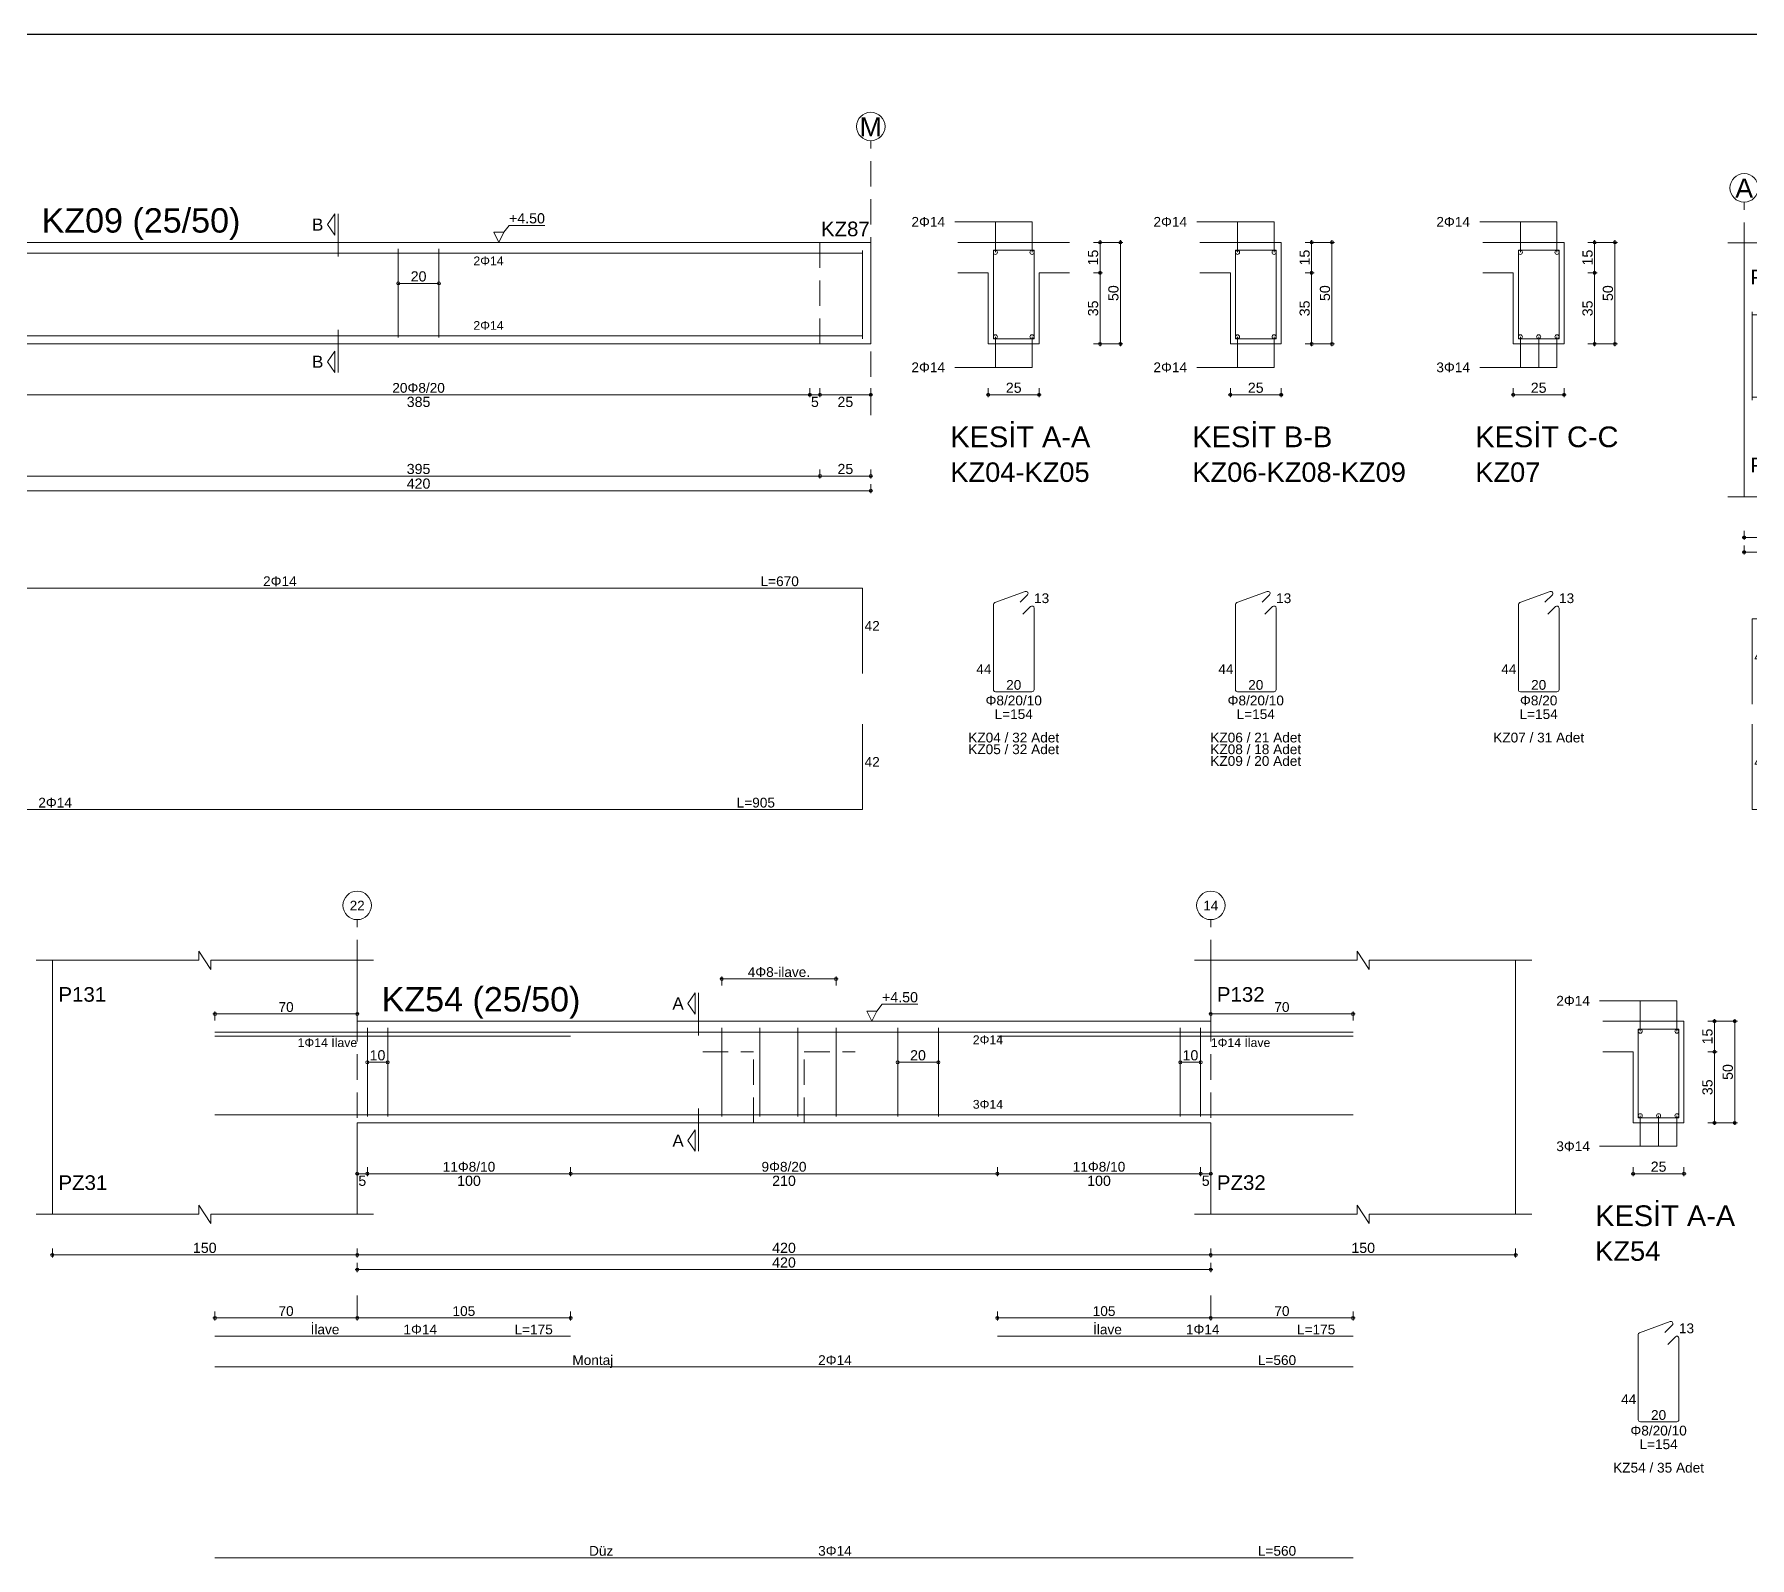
# Model space of a CAD drawing. Header units: millimetres. Extents: x 2232 to 85269, y -3593 to 5869.
# Drawn here: x 24919 to 26185, y -218 to 907 of the extents above; entities that cross this region are included whole.
import ezdxf

# ---------------------------------------------------------------- set-up
doc = ezdxf.new("R2010")
doc.units = ezdxf.units.MM
for name, pattern in [('DASHDOT2', [12.7, 6.35, -3.175, 0, -3.175]), ('DASHED4', [18.75, 12.5, -6.25]), ('HIDDEN2', [18.75, 12.5, -6.25])]:
    doc.linetypes.add(name, pattern=pattern)
doc.layers.add('aks', color=251, linetype='DASHDOT2', lineweight=35)
for name, color, linetype in [('Donatı Topl. Uzun. Yazısı', 7, 'Continuous'), ('Donatı Uz. Yazısı', 7, 'Continuous'), ('Donatı Yazısı', 7, 'Continuous'), ('Donatı Çizgisi', 7, 'Continuous'), ('Kiriş', 7, 'Continuous'), ('Standart', 7, 'Continuous'), ('Ölçülendirme', 7, 'Continuous')]:
    doc.layers.add(name, color=color, linetype=linetype)
doc.styles.add('arial_1_18', font='arial.ttf', dxfattribs={"height": 0.2})

# ---------------------------------------------------------------- blocks, each defined once
blk = doc.blocks.new('IDE212Entity7278')
at = {"layer": 'aks', "color": 30, "linetype": 'DASHED4', "lineweight": 5}
blk.add_lwpolyline([(4581.94, 2031.9), (4581.94, 2166.9)], dxfattribs=at)
at = {"layer": 'aks', "color": 1, "linetype": 'Continuous', "lineweight": 5}
blk.add_circle((4581.94, 2173.9), 7, dxfattribs=at)
at = {"layer": 'Donatı Çizgisi', "color": 5, "linetype": 'Continuous', "lineweight": 5}
for points in [[(1850.94, 2111.5), (4577.94, 2111.5)], [(4349.44, 2070.1), (4349.44, 2113.7)], [(4369.44, 2070.1), (4369.44, 2113.7)], [(4577.94, 2069.5), (4577.94, 2112.9)], [(4642.27, 2069.4), (4642.27, 2113)], [(4642.27, 2113), (4662.27, 2113)], [(4662.27, 2069.4), (4662.27, 2113)], [(4761.36, 2069.4), (4761.36, 2113)], [(4761.36, 2113), (4781.36, 2113)], [(4781.36, 2069.4), (4781.36, 2113)], [(4900.57, 2069.4), (4900.57, 2113)], [(4900.57, 2113), (4920.57, 2113)], [(4920.57, 2069.4), (4920.57, 2113)], [(1850.94, 2070.9), (4577.94, 2070.9)], [(4642.27, 2069.4), (4662.27, 2069.4)], [(4761.36, 2069.4), (4781.36, 2069.4)], [(4900.57, 2069.4), (4920.57, 2069.4)], [(3950.27, 1946.8), (4577.94, 1946.8)], [(4577.94, 1904.8), (4577.94, 1946.8)], [(4642.94, 1939.64), (4657.95, 1945.11)], [(4655.38, 1939.79), (4659.02, 1943.43)], [(4762.03, 1939.64), (4777.03, 1945.11)], [(4774.46, 1939.79), (4778.1, 1943.43)], [(4901.24, 1939.64), (4916.24, 1945.11)], [(4913.67, 1939.79), (4917.31, 1943.43)], [(4642.27, 1896.82), (4642.27, 1938.69)], [(4656.76, 1933.88), (4660.53, 1937.66)], [(4662.27, 1896.82), (4662.27, 1936.94)], [(4761.36, 1896.82), (4761.36, 1938.69)], [(4775.84, 1933.88), (4779.62, 1937.66)], [(4781.36, 1896.82), (4781.36, 1936.94)], [(4900.57, 1896.82), (4900.57, 1938.69)], [(4915.05, 1933.88), (4918.83, 1937.66)], [(4920.57, 1896.82), (4920.57, 1936.94)], [(4643.29, 1895.8), (4661.25, 1895.8)], [(4762.38, 1895.8), (4780.34, 1895.8)], [(4901.59, 1895.8), (4919.55, 1895.8)], [(4577.94, 1837.85), (4577.94, 1879.85)], [(3714.94, 1837.85), (4577.94, 1837.85)]]:
    blk.add_lwpolyline(points, dxfattribs=at)
for centre in [(4643.27, 2112), (4661.27, 2112), (4762.36, 2112), (4780.36, 2112), (4901.57, 2112), (4919.57, 2112), (4643.27, 2070.4), (4661.27, 2070.4), (4762.36, 2070.4), (4780.36, 2070.4), (4901.57, 2070.4), (4910.57, 2070.4), (4919.57, 2070.4)]:
    blk.add_circle(centre, 1, dxfattribs=at)
for centre, start, end in [((4658.3, 1944.15), 315, 110), ((4777.38, 1944.15), 315, 110), ((4916.59, 1944.15), 315, 110), ((4643.29, 1938.69), 110, 180), ((4661.25, 1936.94), 0, 135), ((4762.38, 1938.69), 110, 180), ((4780.34, 1936.94), 0, 135), ((4901.59, 1938.69), 110, 180), ((4919.55, 1936.94), 0, 135), ((4643.29, 1896.82), 180, 270), ((4661.25, 1896.82), 270, 0), ((4762.38, 1896.82), 180, 270), ((4780.34, 1896.82), 270, 0), ((4901.59, 1896.82), 180, 270), ((4919.55, 1896.82), 270, 0)]:
    blk.add_arc(centre, 1.02, start, end, dxfattribs=at)
at = {"layer": 'Kiriş', "color": 1, "linetype": 'Continuous', "lineweight": 5}
for points in [[(2781.94, 2116.9), (4581.94, 2116.9)], [(4581.94, 2066.9), (4581.94, 2116.9)], [(4624.77, 2116.9), (4679.77, 2116.9)], [(4743.86, 2116.9), (4783.86, 2116.9)], [(4783.86, 2066.9), (4783.86, 2116.9)], [(4883.07, 2116.9), (4923.07, 2116.9)], [(4923.07, 2066.9), (4923.07, 2116.9)], [(4624.77, 2101.9), (4639.77, 2101.9)], [(4639.77, 2066.9), (4639.77, 2101.9)], [(4664.77, 2101.9), (4679.77, 2101.9)], [(4664.77, 2066.9), (4664.77, 2101.9)], [(4743.86, 2101.9), (4758.86, 2101.9)], [(4758.86, 2066.9), (4758.86, 2101.9)], [(4883.07, 2101.9), (4898.07, 2101.9)], [(4898.07, 2066.9), (4898.07, 2101.9)], [(2781.94, 2066.9), (4581.94, 2066.9)], [(4639.77, 2066.9), (4664.77, 2066.9)], [(4758.86, 2066.9), (4783.86, 2066.9)], [(4898.07, 2066.9), (4923.07, 2066.9)]]:
    blk.add_lwpolyline(points, dxfattribs=at)
at = {"layer": 'Kiriş', "color": 1, "linetype": 'DASHED4', "lineweight": 5}
for points in [[(4556.94, 2066.9), (4556.94, 2116.9)], [(4581.94, 2066.9), (4581.94, 2116.9)]]:
    blk.add_lwpolyline(points, dxfattribs=at)
at = {"layer": 'Ölçülendirme', "color": 1, "linetype": 'Continuous', "lineweight": 5}
for points in [[(4314.69, 2125.65), (4318.19, 2130.9)], [(4318.19, 2120.4), (4318.19, 2130.9)], [(4319.94, 2109.9), (4319.94, 2130.9)], [(4623.27, 2127), (4661.27, 2127)], [(4643.27, 2112), (4643.27, 2127)], [(4661.27, 2112), (4661.27, 2127)], [(4742.36, 2127), (4780.36, 2127)], [(4762.36, 2112), (4762.36, 2127)], [(4780.36, 2112), (4780.36, 2127)], [(4881.57, 2127), (4919.57, 2127)], [(4901.57, 2112), (4901.57, 2127)], [(4919.57, 2112), (4919.57, 2127)], [(4318.19, 2120.4), (4314.69, 2125.65)], [(4398.94, 2116.9), (4396.44, 2121.9)], [(4396.44, 2121.9), (4401.44, 2121.9)], [(4401.44, 2121.9), (4398.94, 2116.9)], [(4401.44, 2121.9), (4403.94, 2125.23)], [(4403.94, 2125.23), (4421.61, 2125.23)], [(4398.94, 2116.9), (4398.94, 2116.9)], [(4691.52, 2116.9), (4706.02, 2116.9)], [(4694.77, 2065.9), (4694.77, 2117.9)], [(4704.77, 2065.9), (4704.77, 2117.9)], [(4795.61, 2116.9), (4810.11, 2116.9)], [(4798.86, 2065.9), (4798.86, 2117.9)], [(4808.86, 2065.9), (4808.86, 2117.9)], [(4934.82, 2116.9), (4949.32, 2116.9)], [(4938.07, 2065.9), (4938.07, 2117.9)], [(4948.07, 2065.9), (4948.07, 2117.9)], [(4691.52, 2101.9), (4696.02, 2101.9)], [(4795.61, 2101.9), (4800.11, 2101.9)], [(4934.82, 2101.9), (4939.32, 2101.9)], [(4349.44, 2096.7), (4369.44, 2096.7)], [(4319.94, 2052.9), (4319.94, 2073.9)], [(4643.27, 2055.4), (4643.27, 2070.4)], [(4661.27, 2055.4), (4661.27, 2070.4)], [(4762.36, 2055.4), (4762.36, 2070.4)], [(4780.36, 2055.4), (4780.36, 2070.4)], [(4901.57, 2055.4), (4901.57, 2070.4)], [(4910.57, 2055.4), (4910.57, 2070.4)], [(4919.57, 2055.4), (4919.57, 2070.4)], [(4314.69, 2058.15), (4318.19, 2063.4)], [(4318.19, 2052.9), (4318.19, 2063.4)], [(4691.52, 2066.9), (4706.02, 2066.9)], [(4795.61, 2066.9), (4810.11, 2066.9)], [(4934.82, 2066.9), (4949.32, 2066.9)], [(4318.19, 2052.9), (4314.69, 2058.15)], [(4623.27, 2055.4), (4661.27, 2055.4)], [(4742.36, 2055.4), (4780.36, 2055.4)], [(4881.57, 2055.4), (4919.57, 2055.4)], [(4551.94, 2040.65), (4551.94, 2045.15)], [(4556.94, 2040.65), (4556.94, 2045.15)], [(4581.94, 2040.65), (4581.94, 2045.15)], [(4639.77, 2040.65), (4639.77, 2045.15)], [(4664.77, 2040.65), (4664.77, 2045.15)], [(4758.86, 2040.65), (4758.86, 2045.15)], [(4783.86, 2040.65), (4783.86, 2045.15)], [(4898.07, 2040.65), (4898.07, 2045.15)], [(4923.07, 2040.65), (4923.07, 2045.15)], [(2780.94, 2041.9), (4582.94, 2041.9)], [(4638.77, 2041.9), (4665.77, 2041.9)], [(4757.86, 2041.9), (4784.86, 2041.9)], [(4897.07, 2041.9), (4924.07, 2041.9)], [(1845.94, 2001.9), (4582.94, 2001.9)], [(4556.94, 2000.65), (4556.94, 2005.15)], [(4581.94, 2000.65), (4581.94, 2005.15)], [(1845.94, 1994.7), (4582.94, 1994.7)], [(4581.94, 1993.45), (4581.94, 1997.95)]]:
    blk.add_lwpolyline(points, dxfattribs=at)
for centre in [(4694.77, 2116.9), (4704.77, 2116.9), (4798.86, 2116.9), (4808.86, 2116.9), (4938.07, 2116.9), (4948.07, 2116.9), (4694.77, 2101.9), (4798.86, 2101.9), (4938.07, 2101.9), (4349.44, 2096.7), (4369.44, 2096.7), (4694.77, 2066.9), (4704.77, 2066.9), (4798.86, 2066.9), (4808.86, 2066.9), (4938.07, 2066.9), (4948.07, 2066.9), (4551.94, 2041.9), (4551.94, 2041.9), (4556.94, 2041.9), (4556.94, 2041.9), (4581.94, 2041.9), (4639.77, 2041.9), (4664.77, 2041.9), (4758.86, 2041.9), (4783.86, 2041.9), (4898.07, 2041.9), (4923.07, 2041.9), (4556.94, 2001.9), (4556.94, 2001.9), (4581.94, 2001.9), (4581.94, 1994.7)]:
    blk.add_circle(centre, 0.75, dxfattribs=at)
at = {"layer": 'aks', "color": 1, "linetype": 'Continuous', "lineweight": 5, "style": 'arial_1_18'}
blk.add_text('M', height=9.45, dxfattribs=at).set_placement((4576.44, 2169.02))
at = {"layer": 'Donatı Topl. Uzun. Yazısı', "color": 1, "linetype": 'Continuous', "lineweight": 5, "style": 'arial_1_18'}
for s, p in [('L=670', (4527.72, 1947.76)), ('L=154', (4642.86, 1882.36)), ('L=154', (4761.94, 1882.36)), ('L=154', (4901.15, 1882.36)), ('L=905', (4515.96, 1838.81))]:
    blk.add_text(s, height=4.8, dxfattribs=at).set_placement(p)
at = {"layer": 'Donatı Uz. Yazısı', "color": 1, "linetype": 'Continuous', "lineweight": 5, "style": 'arial_1_18'}
for s, p in [('13', (4662.27, 1939.4)), ('13', (4781.36, 1939.4)), ('13', (4920.57, 1939.4)), ('42', (4578.9, 1925.8)), ('44', (4633.85, 1904.52)), ('44', (4752.94, 1904.52)), ('44', (4892.15, 1904.52)), ('20', (4648.54, 1896.76)), ('20', (4767.63, 1896.76)), ('20', (4906.84, 1896.76)), ('42', (4578.9, 1858.85))]:
    blk.add_text(s, height=4.8, dxfattribs=at).set_placement(p)
at = {"layer": 'Donatı Yazısı', "color": 5, "linetype": 'Continuous', "lineweight": 5, "style": 'arial_1_18'}
for s, p in [('2Φ14', (4601.94, 2124.6)), ('2Φ14', (4721.02, 2124.6)), ('2Φ14', (4860.23, 2124.6)), ('2Φ14', (4601.94, 2053)), ('2Φ14', (4721.02, 2053)), ('3Φ14', (4860.23, 2053)), ('2Φ14', (4282.93, 1947.76)), ('Φ8/20/10', (4638.41, 1889.08)), ('Φ8/20/10', (4757.5, 1889.08)), ('Φ8/20', (4901.37, 1889.08)), ('KZ04 / 32 Adet', (4629.9, 1870.84)), ('KZ06 / 21 Adet', (4748.99, 1870.84)), ('KZ07 / 31 Adet', (4888.2, 1870.84)), ('KZ05 / 32 Adet', (4629.9, 1865.08)), ('KZ08 / 18 Adet', (4748.99, 1865.08)), ('KZ09 / 20 Adet', (4748.99, 1859.32)), ('2Φ14', (4172.33, 1838.81))]:
    blk.add_text(s, height=4.8, dxfattribs=at).set_placement(p)
for p in [(4386.4, 2105.62), (4386.4, 2073.86)]:
    blk.add_text('2Φ14', height=4.32, rotation=360, dxfattribs=at).set_placement(p)
at = {"layer": 'Kiriş', "color": 1, "linetype": 'Continuous', "lineweight": 5, "style": 'arial_1_18'}
for s, height, p in [('KZ09 (25/50)', 12, (4173.94, 2121.7)), ('KZ87', 7.2, (4557.42, 2119.9)), ('KESİT A-A', 10.2, (4621.07, 2016.1)), ('KESİT B-B', 10.2, (4740.16, 2016.1)), ('KESİT C-C', 10.2, (4879.37, 2016.1)), ('KZ04-KZ05', 9.6, (4621.07, 1999.02)), ('KZ06-KZ08-KZ09', 9.6, (4740.16, 1999.02)), ('KZ07', 9.6, (4879.37, 1999.02))]:
    blk.add_text(s, height=height, dxfattribs=at).set_placement(p)
at = {"layer": 'Ölçülendirme', "color": 1, "linetype": 'Continuous', "lineweight": 5, "style": 'arial_1_18'}
for s, height, p in [('B', 5.95, (4307.05, 2122.68)), ('+4.50', 5, (4403.94, 2126.23)), ('B', 5.95, (4307.05, 2055.18)), ('25', 5, (4648.39, 2042.86)), ('25', 5, (4767.47, 2042.86)), ('25', 5, (4906.68, 2042.86)), ('385', 5, (4353.61, 2035.9)), ('5', 5, (4552.5, 2035.9)), ('25', 5, (4565.55, 2035.9)), ('420', 5, (4353.61, 1995.7)), ('395', 5, (4353.61, 2002.9)), ('25', 5, (4565.55, 2002.9))]:
    blk.add_text(s, height=height, dxfattribs=at).set_placement(p)
for s, rotation, p in [('15', 90, (4693.81, 2105.52)), ('15', 90, (4797.9, 2105.52)), ('15', 90, (4937.11, 2105.52)), ('20', 360, (4355.55, 2097.66)), ('50', 90, (4703.81, 2088.02)), ('50', 90, (4807.9, 2088.02)), ('50', 90, (4947.11, 2088.02)), ('35', 90, (4693.81, 2080.52)), ('35', 90, (4797.9, 2080.52)), ('35', 90, (4937.11, 2080.52))]:
    blk.add_text(s, height=5, rotation=rotation, dxfattribs=at).set_placement(p)
at = {"layer": 'Ölçülendirme', "color": 5, "linetype": 'Continuous', "lineweight": 5, "style": 'arial_1_18'}
blk.add_text('20Φ8/20', height=4.8, dxfattribs=at).set_placement((4346.51, 2042.9))
blk = doc.blocks.new('IDE212Entity7279')
at = {"layer": 'aks', "color": 30, "linetype": 'DASHED4', "lineweight": 5}
for points in [[(5011.68, 2001.7), (5011.68, 2136.7)], [(5536.68, 2001.7), (5536.68, 2136.7)]]:
    blk.add_lwpolyline(points, dxfattribs=at)
at = {"layer": 'aks', "color": 1, "linetype": 'Continuous', "lineweight": 5}
for centre in [(5011.68, 2143.7), (5536.68, 2143.7)]:
    blk.add_circle(centre, 7, dxfattribs=at)
at = {"layer": 'Donatı Çizgisi', "color": 5, "linetype": 'Continuous', "lineweight": 5}
for points in [[(5015.68, 2039.3), (5015.68, 2082.7)], [(5015.68, 2081.3), (5557.68, 2081.3)], [(5041.68, 2039.9), (5041.68, 2083.5)], [(5051.68, 2039.9), (5051.68, 2083.5)], [(5276.68, 2039.9), (5276.68, 2083.5)], [(5296.68, 2039.9), (5296.68, 2083.5)], [(5521.68, 2039.9), (5521.68, 2083.5)], [(5531.68, 2039.9), (5531.68, 2083.5)], [(5557.68, 2039.3), (5557.68, 2082.7)], [(5622.01, 2039.2), (5622.01, 2082.8)], [(5622.01, 2082.8), (5642.01, 2082.8)], [(5642.01, 2039.2), (5642.01, 2082.8)], [(5015.68, 2040.7), (5557.68, 2040.7)], [(5622.01, 2039.2), (5642.01, 2039.2)], [(5622.69, 1933.44), (5637.69, 1938.91)], [(5635.12, 1933.59), (5638.76, 1937.23)], [(5015.68, 1889.7), (5015.68, 1931.7)], [(5015.68, 1931.7), (5557.68, 1931.7)], [(5557.68, 1889.7), (5557.68, 1931.7)], [(5622.01, 1890.62), (5622.01, 1932.49)], [(5636.5, 1927.68), (5640.27, 1931.46)], [(5642.01, 1890.62), (5642.01, 1930.74)], [(5623.03, 1889.6), (5640.99, 1889.6)], [(5015.68, 1837.85), (5015.68, 1879.85)], [(5557.68, 1837.85), (5557.68, 1879.85)], [(5015.68, 1837.85), (5557.68, 1837.85)]]:
    blk.add_lwpolyline(points, dxfattribs=at)
for centre in [(5623.01, 2081.8), (5641.01, 2081.8), (5623.01, 2040.2), (5641.01, 2040.2)]:
    blk.add_circle(centre, 1, dxfattribs=at)
for centre, start, end in [((5623.03, 1932.49), 110, 180), ((5638.04, 1937.95), 315, 110), ((5640.99, 1930.74), 0, 135), ((5623.03, 1890.62), 180, 270), ((5640.99, 1890.62), 270, 0)]:
    blk.add_arc(centre, 1.02, start, end, dxfattribs=at)
at = {"layer": 'Kiriş', "color": 1, "linetype": 'Continuous', "lineweight": 5}
for points in [[(5021.18, 2116.7), (5021.18, 2121.2)], [(5027.18, 2112.2), (5021.18, 2121.2)], [(5546.18, 2116.7), (5546.18, 2121.2)], [(5552.18, 2112.2), (5546.18, 2121.2)], [(5003.68, 2116.7), (5021.18, 2116.7)], [(5011.68, 1991.7), (5011.68, 2116.7)], [(5027.18, 2112.2), (5027.18, 2116.7)], [(5027.18, 2116.7), (5044.68, 2116.7)], [(5036.68, 2086.7), (5036.68, 2116.7)], [(5528.68, 2116.7), (5546.18, 2116.7)], [(5536.68, 2086.7), (5536.68, 2116.7)], [(5552.18, 2116.7), (5569.68, 2116.7)], [(5552.18, 2112.2), (5552.18, 2116.7)], [(5561.68, 1991.7), (5561.68, 2116.7)], [(5036.68, 2086.7), (5536.68, 2086.7)], [(5604.51, 2086.7), (5659.51, 2086.7)], [(5604.51, 2071.7), (5619.51, 2071.7)], [(5619.51, 2036.7), (5619.51, 2071.7)], [(5644.51, 2071.7), (5659.51, 2071.7)], [(5644.51, 2036.7), (5644.51, 2071.7)], [(5036.68, 2036.7), (5536.68, 2036.7)], [(5036.68, 1991.7), (5036.68, 2036.7)], [(5536.68, 1991.7), (5536.68, 2036.7)], [(5619.51, 2036.7), (5644.51, 2036.7)], [(5027.18, 1987.2), (5021.18, 1996.2)], [(5021.18, 1991.7), (5021.18, 1996.2)], [(5552.18, 1987.2), (5546.18, 1996.2)], [(5546.18, 1991.7), (5546.18, 1996.2)], [(5003.68, 1991.7), (5021.18, 1991.7)], [(5027.18, 1991.7), (5044.68, 1991.7)], [(5027.18, 1987.2), (5027.18, 1991.7)], [(5528.68, 1991.7), (5546.18, 1991.7)], [(5552.18, 1991.7), (5569.68, 1991.7)], [(5552.18, 1987.2), (5552.18, 1991.7)]]:
    blk.add_lwpolyline(points, dxfattribs=at)
at = {"layer": 'Ölçülendirme', "color": 1, "linetype": 'Continuous', "lineweight": 5}
for points in [[(5231.43, 2095.45), (5234.93, 2100.7)], [(5234.93, 2090.2), (5231.43, 2095.45)], [(5234.93, 2090.2), (5234.93, 2100.7)], [(5236.68, 2079.7), (5236.68, 2100.7)], [(5340.43, 2091.7), (5342.93, 2095.03)], [(5342.93, 2095.03), (5360.61, 2095.03)], [(5603.01, 2096.8), (5641.01, 2096.8)], [(5623.01, 2081.8), (5623.01, 2096.8)], [(5641.01, 2081.8), (5641.01, 2096.8)], [(5337.93, 2086.7), (5335.43, 2091.7)], [(5335.43, 2091.7), (5340.43, 2091.7)], [(5340.43, 2091.7), (5337.93, 2086.7)], [(5337.93, 2086.7), (5337.93, 2086.7)], [(5671.26, 2086.7), (5685.76, 2086.7)], [(5674.51, 2035.7), (5674.51, 2087.7)], [(5684.51, 2035.7), (5684.51, 2087.7)], [(5671.26, 2071.7), (5675.76, 2071.7)], [(5041.68, 2066.5), (5051.68, 2066.5)], [(5276.68, 2066.5), (5296.68, 2066.5)], [(5521.68, 2066.5), (5531.68, 2066.5)], [(5236.68, 2022.7), (5236.68, 2043.7)], [(5623.01, 2025.2), (5623.01, 2040.2)], [(5641.01, 2025.2), (5641.01, 2040.2)], [(5671.26, 2036.7), (5685.76, 2036.7)], [(5231.43, 2027.95), (5234.93, 2033.2)], [(5234.93, 2022.7), (5231.43, 2027.95)], [(5234.93, 2022.7), (5234.93, 2033.2)], [(5603.01, 2025.2), (5641.01, 2025.2)], [(5035.68, 2011.7), (5537.68, 2011.7)], [(5036.68, 2010.45), (5036.68, 2014.95)], [(5041.68, 2010.45), (5041.68, 2014.95)], [(5141.68, 2010.45), (5141.68, 2014.95)], [(5431.68, 2010.45), (5431.68, 2014.95)], [(5531.68, 2010.45), (5531.68, 2014.95)], [(5536.68, 2010.45), (5536.68, 2014.95)], [(5618.51, 2011.7), (5645.51, 2011.7)], [(5619.51, 2010.45), (5619.51, 2014.95)], [(5644.51, 2010.45), (5644.51, 2014.95)], [(5010.68, 1971.7), (5562.68, 1971.7)], [(5011.68, 1970.45), (5011.68, 1974.95)], [(5011.68, 1963.25), (5011.68, 1967.75)], [(5036.68, 1970.45), (5036.68, 1974.95)], [(5536.68, 1970.45), (5536.68, 1974.95)], [(5536.68, 1963.25), (5536.68, 1967.75)], [(5561.68, 1970.45), (5561.68, 1974.95)], [(5010.68, 1964.5), (5537.68, 1964.5)]]:
    blk.add_lwpolyline(points, dxfattribs=at)
for centre in [(5674.51, 2086.7), (5684.51, 2086.7), (5674.51, 2071.7), (5041.68, 2066.5), (5051.68, 2066.5), (5276.68, 2066.5), (5296.68, 2066.5), (5521.68, 2066.5), (5531.68, 2066.5), (5674.51, 2036.7), (5684.51, 2036.7), (5036.68, 2011.7), (5041.68, 2011.7), (5041.68, 2011.7), (5141.68, 2011.7), (5141.68, 2011.7), (5431.68, 2011.7), (5431.68, 2011.7), (5531.68, 2011.7), (5531.68, 2011.7), (5536.68, 2011.7), (5619.51, 2011.7), (5644.51, 2011.7), (5011.68, 1971.7), (5036.68, 1971.7), (5036.68, 1971.7), (5536.68, 1971.7), (5536.68, 1971.7), (5561.68, 1971.7), (5011.68, 1964.5), (5536.68, 1964.5)]:
    blk.add_circle(centre, 0.75, dxfattribs=at)
at = {"layer": 'aks', "color": 1, "linetype": 'Continuous', "lineweight": 5, "style": 'arial_1_18'}
for s, p in [('A', (5007.28, 2138.82)), ('C', (5531.92, 2138.82))]:
    blk.add_text(s, height=9.45, dxfattribs=at).set_placement(p)
at = {"layer": 'Donatı Topl. Uzun. Yazısı', "color": 1, "linetype": 'Continuous', "lineweight": 5, "style": 'arial_1_18'}
for s, p in [('L=626', (5511.75, 1932.66)), ('L=154', (5622.6, 1876.16)), ('L=626', (5511.75, 1838.81))]:
    blk.add_text(s, height=4.8, dxfattribs=at).set_placement(p)
at = {"layer": 'Donatı Uz. Yazısı', "color": 1, "linetype": 'Continuous', "lineweight": 5, "style": 'arial_1_18'}
for s, p in [('542', (5048.2, 1932.66)), ('13', (5642.01, 1933.2)), ('42', (5016.64, 1910.7)), ('42', (5558.64, 1910.7)), ('44', (5613.6, 1898.32)), ('20', (5628.29, 1890.56)), ('42', (5016.64, 1858.85)), ('42', (5558.64, 1858.85)), ('542', (5048.2, 1838.81))]:
    blk.add_text(s, height=4.8, dxfattribs=at).set_placement(p)
at = {"layer": 'Donatı Yazısı', "color": 5, "linetype": 'Continuous', "lineweight": 5, "style": 'arial_1_18'}
for s, p in [('2Φ14', (5581.68, 2094.4)), ('2Φ14', (5581.68, 2022.8)), ('2Φ14', (5302.94, 1932.66)), ('Φ8/20/10', (5618.15, 1882.88)), ('KZ10 / 35 Adet', (5609.65, 1864.64)), ('2Φ14', (5302.94, 1838.81))]:
    blk.add_text(s, height=4.8, dxfattribs=at).set_placement(p)
for p in [(5313.64, 2075.42), (5313.64, 2043.66)]:
    blk.add_text('2Φ14', height=4.32, rotation=360, dxfattribs=at).set_placement(p)
at = {"layer": 'Donatı Yazısı', "color": 1, "linetype": 'Continuous', "lineweight": 5, "style": 'arial_1_18'}
for s, p in [('Montaj', (5185.25, 1932.66)), ('Düz', (5193.46, 1838.81))]:
    blk.add_text(s, height=4.8, dxfattribs=at).set_placement(p)
at = {"layer": 'Kiriş', "color": 1, "linetype": 'Continuous', "lineweight": 5, "style": 'arial_1_18'}
for s, height, p in [('P129', 7.2, (5014.68, 2096.3)), ('KZ10 (25/50)', 12, (5048.68, 2091.5)), ('P133', 7.2, (5539.68, 2096.3)), ('PZ29', 7.2, (5014.68, 2003.7)), ('PZ33', 7.2, (5539.68, 2003.7)), ('KESİT A-A', 10.2, (5600.81, 1985.9)), ('KZ10', 9.6, (5600.81, 1968.82))]:
    blk.add_text(s, height=height, dxfattribs=at).set_placement(p)
at = {"layer": 'Ölçülendirme', "color": 1, "linetype": 'Continuous', "lineweight": 5, "style": 'arial_1_18'}
for s, height, p in [('A', 5.95, (5223.79, 2092.48)), ('+4.50', 5, (5342.93, 2096.03)), ('A', 5.95, (5223.79, 2024.98)), ('25', 5, (5628.13, 2012.66)), ('5', 5, (5037.24, 2005.7)), ('100', 5, (5085.85, 2005.7)), ('290', 5, (5280.85, 2005.7)), ('100', 5, (5475.85, 2005.7)), ('5', 5, (5532.24, 2005.7)), ('25', 5, (5020.3, 1972.7)), ('500', 5, (5280.85, 1972.7)), ('25', 5, (5545.3, 1972.7)), ('525', 5, (5280.85, 1965.5))]:
    blk.add_text(s, height=height, dxfattribs=at).set_placement(p)
for s, rotation, p in [('15', 90, (5673.55, 2075.32)), ('10', 360, (5042.8, 2067.46)), ('20', 360, (5282.8, 2067.46)), ('10', 360, (5522.8, 2067.46)), ('50', 90, (5683.55, 2057.82)), ('35', 90, (5673.55, 2050.32))]:
    blk.add_text(s, height=5, rotation=rotation, dxfattribs=at).set_placement(p)
at = {"layer": 'Ölçülendirme', "color": 5, "linetype": 'Continuous', "lineweight": 5, "style": 'arial_1_18'}
for s, p in [('11Φ8/10', (5078.75, 2012.7)), ('13Φ8/20', (5273.75, 2012.7)), ('11Φ8/10', (5468.75, 2012.7))]:
    blk.add_text(s, height=4.8, dxfattribs=at).set_placement(p)
blk = doc.blocks.new('IDE212Entity7306')
at = {"layer": 'aks', "color": 30, "linetype": 'DASHED4', "lineweight": 5}
for points in [[(4329.24, 1648.65), (4329.24, 1783.65)], [(4749.24, 1648.65), (4749.24, 1783.65)], [(4329.24, 1587.65), (4329.24, 1598.65)], [(4749.24, 1587.65), (4749.24, 1598.65)]]:
    blk.add_lwpolyline(points, dxfattribs=at)
at = {"layer": 'aks', "color": 1, "linetype": 'Continuous', "lineweight": 5}
for centre in [(4329.24, 1790.65), (4749.24, 1790.65)]:
    blk.add_circle(centre, 7, dxfattribs=at)
at = {"layer": 'Donatı Çizgisi', "color": 5, "linetype": 'Continuous', "lineweight": 5}
for points in [[(4334.24, 1686.85), (4334.24, 1730.45)], [(4344.24, 1686.85), (4344.24, 1730.45)], [(4508.61, 1686.85), (4508.61, 1730.45)], [(4527.36, 1686.85), (4527.36, 1730.45)], [(4546.11, 1686.85), (4546.11, 1730.45)], [(4564.86, 1686.85), (4564.86, 1730.45)], [(4595.18, 1686.85), (4595.18, 1730.45)], [(4615.18, 1686.85), (4615.18, 1730.45)], [(4734.24, 1686.85), (4734.24, 1730.45)], [(4744.24, 1686.85), (4744.24, 1730.45)], [(4259.24, 1728.25), (4819.24, 1728.25)], [(4259.24, 1726.25), (4434.24, 1726.25)], [(4644.24, 1726.25), (4819.24, 1726.25)], [(4959.57, 1686.15), (4959.57, 1729.75)], [(4959.57, 1729.75), (4979.57, 1729.75)], [(4979.57, 1686.15), (4979.57, 1729.75)], [(4259.24, 1687.65), (4819.24, 1687.65)], [(4959.57, 1686.15), (4979.57, 1686.15)], [(4259.24, 1578.65), (4434.24, 1578.65)], [(4644.24, 1578.65), (4819.24, 1578.65)], [(4959.57, 1537.57), (4959.57, 1579.44)], [(4960.24, 1580.39), (4975.25, 1585.86)], [(4972.68, 1580.54), (4976.32, 1584.18)], [(4974.06, 1574.63), (4977.83, 1578.41)], [(4979.57, 1537.57), (4979.57, 1577.69)], [(4259.24, 1563.55), (4819.24, 1563.55)], [(4960.59, 1536.55), (4978.55, 1536.55)], [(4259.24, 1469.7), (4819.24, 1469.7)]]:
    blk.add_lwpolyline(points, dxfattribs=at)
for centre in [(4960.57, 1728.75), (4978.57, 1728.75), (4960.57, 1687.15), (4969.57, 1687.15), (4978.57, 1687.15)]:
    blk.add_circle(centre, 1, dxfattribs=at)
for centre, start, end in [((4960.59, 1579.44), 110, 180), ((4975.6, 1584.9), 315, 110), ((4978.55, 1577.69), 0, 135), ((4960.59, 1537.57), 180, 270), ((4978.55, 1537.57), 270, 0)]:
    blk.add_arc(centre, 1.02, start, end, dxfattribs=at)
at = {"layer": 'Kiriş', "color": 1, "linetype": 'Continuous', "lineweight": 5}
for points in [[(4251.24, 1763.65), (4251.24, 1768.15)], [(4257.24, 1759.15), (4251.24, 1768.15)], [(4821.24, 1763.65), (4821.24, 1768.15)], [(4827.24, 1759.15), (4821.24, 1768.15)], [(4171.24, 1763.65), (4251.24, 1763.65)], [(4179.24, 1638.65), (4179.24, 1763.65)], [(4257.24, 1759.15), (4257.24, 1763.65)], [(4257.24, 1763.65), (4337.24, 1763.65)], [(4329.24, 1733.65), (4329.24, 1763.65)], [(4741.24, 1763.65), (4821.24, 1763.65)], [(4749.24, 1733.65), (4749.24, 1763.65)], [(4827.24, 1763.65), (4907.24, 1763.65)], [(4827.24, 1759.15), (4827.24, 1763.65)], [(4899.24, 1638.65), (4899.24, 1763.65)], [(4329.24, 1733.65), (4749.24, 1733.65)], [(4942.07, 1733.65), (4982.07, 1733.65)], [(4982.07, 1683.65), (4982.07, 1733.65)], [(4942.07, 1718.65), (4957.07, 1718.65)], [(4957.07, 1683.65), (4957.07, 1718.65)], [(4329.24, 1683.65), (4749.24, 1683.65)], [(4329.24, 1638.65), (4329.24, 1683.65)], [(4749.24, 1638.65), (4749.24, 1683.65)], [(4957.07, 1683.65), (4982.07, 1683.65)], [(4171.24, 1638.65), (4251.24, 1638.65)], [(4257.24, 1634.15), (4251.24, 1643.15)], [(4251.24, 1638.65), (4251.24, 1643.15)], [(4257.24, 1638.65), (4337.24, 1638.65)], [(4257.24, 1634.15), (4257.24, 1638.65)], [(4741.24, 1638.65), (4821.24, 1638.65)], [(4827.24, 1634.15), (4821.24, 1643.15)], [(4821.24, 1638.65), (4821.24, 1643.15)], [(4827.24, 1638.65), (4907.24, 1638.65)], [(4827.24, 1634.15), (4827.24, 1638.65)]]:
    blk.add_lwpolyline(points, dxfattribs=at)
at = {"layer": 'Ölçülendirme', "color": 1, "linetype": 'Continuous', "lineweight": 5}
for points in [[(4508.61, 1751.2), (4508.61, 1755.7)], [(4564.86, 1751.2), (4564.86, 1755.7)], [(4491.99, 1742.4), (4495.49, 1747.65)], [(4495.49, 1737.15), (4495.49, 1747.65)], [(4497.24, 1726.65), (4497.24, 1747.65)], [(4507.61, 1754.45), (4565.86, 1754.45)], [(4495.49, 1737.15), (4491.99, 1742.4)], [(4584.99, 1738.65), (4587.49, 1741.98)], [(4587.49, 1741.98), (4605.16, 1741.98)], [(4940.57, 1743.75), (4978.57, 1743.75)], [(4960.57, 1728.75), (4960.57, 1743.75)], [(4978.57, 1728.75), (4978.57, 1743.75)], [(4258.24, 1737.25), (4330.24, 1737.25)], [(4259.24, 1734), (4259.24, 1738.5)], [(4329.24, 1734), (4329.24, 1738.5)], [(4582.49, 1733.65), (4579.99, 1738.65)], [(4579.99, 1738.65), (4584.99, 1738.65)], [(4584.99, 1738.65), (4582.49, 1733.65)], [(4582.49, 1733.65), (4582.49, 1733.65)], [(4748.24, 1737.25), (4820.24, 1737.25)], [(4749.24, 1734), (4749.24, 1738.5)], [(4819.24, 1734), (4819.24, 1738.5)], [(4993.82, 1733.65), (5008.32, 1733.65)], [(4997.07, 1682.65), (4997.07, 1734.65)], [(5007.07, 1682.65), (5007.07, 1734.65)], [(4334.24, 1713.45), (4344.24, 1713.45)], [(4595.18, 1713.45), (4615.18, 1713.45)], [(4734.24, 1713.45), (4744.24, 1713.45)], [(4993.82, 1718.65), (4998.32, 1718.65)], [(4497.24, 1669.65), (4497.24, 1690.65)], [(4491.99, 1674.9), (4495.49, 1680.15)], [(4495.49, 1669.65), (4495.49, 1680.15)], [(4960.57, 1672.15), (4960.57, 1687.15)], [(4969.57, 1672.15), (4969.57, 1687.15)], [(4978.57, 1672.15), (4978.57, 1687.15)], [(4993.82, 1683.65), (5008.32, 1683.65)], [(4495.49, 1669.65), (4491.99, 1674.9)], [(4940.57, 1672.15), (4978.57, 1672.15)], [(4328.24, 1658.65), (4750.24, 1658.65)], [(4329.24, 1657.4), (4329.24, 1661.9)], [(4334.24, 1657.4), (4334.24, 1661.9)], [(4434.24, 1657.4), (4434.24, 1661.9)], [(4644.24, 1657.4), (4644.24, 1661.9)], [(4744.24, 1657.4), (4744.24, 1661.9)], [(4749.24, 1657.4), (4749.24, 1661.9)], [(4956.07, 1658.65), (4983.07, 1658.65)], [(4957.07, 1657.4), (4957.07, 1661.9)], [(4982.07, 1657.4), (4982.07, 1661.9)], [(4179.24, 1617.4), (4179.24, 1621.9)], [(4329.24, 1617.4), (4329.24, 1621.9)], [(4749.24, 1617.4), (4749.24, 1621.9)], [(4899.24, 1617.4), (4899.24, 1621.9)], [(4178.24, 1618.65), (4900.24, 1618.65)], [(4329.24, 1610.2), (4329.24, 1614.7)], [(4749.24, 1610.2), (4749.24, 1614.7)], [(4328.24, 1611.45), (4750.24, 1611.45)], [(4258.24, 1587.65), (4330.24, 1587.65)], [(4259.24, 1586.4), (4259.24, 1590.9)], [(4328.24, 1587.65), (4435.24, 1587.65)], [(4329.24, 1586.4), (4329.24, 1590.9)], [(4329.24, 1586.4), (4329.24, 1590.9)], [(4434.24, 1586.4), (4434.24, 1590.9)], [(4643.24, 1587.65), (4750.24, 1587.65)], [(4644.24, 1586.4), (4644.24, 1590.9)], [(4748.24, 1587.65), (4820.24, 1587.65)], [(4749.24, 1586.4), (4749.24, 1590.9)], [(4749.24, 1586.4), (4749.24, 1590.9)], [(4819.24, 1586.4), (4819.24, 1590.9)]]:
    blk.add_lwpolyline(points, dxfattribs=at)
at = {"layer": 'Ölçülendirme', "color": 1, "linetype": 'HIDDEN2', "lineweight": 5}
for points in [[(4499.24, 1733.65), (4574.24, 1733.65)], [(4499.24, 1718.65), (4524.24, 1718.65)], [(4524.24, 1683.65), (4524.24, 1718.65)], [(4549.24, 1683.65), (4549.24, 1718.65)], [(4549.24, 1718.65), (4574.24, 1718.65)], [(4524.24, 1683.65), (4549.24, 1683.65)]]:
    blk.add_lwpolyline(points, dxfattribs=at)
at = {"layer": 'Ölçülendirme', "color": 1, "linetype": 'Continuous', "lineweight": 5}
for centre in [(4508.61, 1754.45), (4564.86, 1754.45), (4259.24, 1737.25), (4329.24, 1737.25), (4749.24, 1737.25), (4819.24, 1737.25), (4997.07, 1733.65), (5007.07, 1733.65), (4334.24, 1713.45), (4344.24, 1713.45), (4595.18, 1713.45), (4615.18, 1713.45), (4734.24, 1713.45), (4744.24, 1713.45), (4997.07, 1718.65), (4997.07, 1683.65), (5007.07, 1683.65), (4329.24, 1658.65), (4334.24, 1658.65), (4334.24, 1658.65), (4434.24, 1658.65), (4434.24, 1658.65), (4644.24, 1658.65), (4644.24, 1658.65), (4744.24, 1658.65), (4744.24, 1658.65), (4749.24, 1658.65), (4957.07, 1658.65), (4982.07, 1658.65), (4179.24, 1618.65), (4329.24, 1618.65), (4329.24, 1618.65), (4329.24, 1611.45), (4749.24, 1618.65), (4749.24, 1618.65), (4749.24, 1611.45), (4899.24, 1618.65), (4259.24, 1587.65), (4329.24, 1587.65), (4329.24, 1587.65), (4434.24, 1587.65), (4644.24, 1587.65), (4749.24, 1587.65), (4749.24, 1587.65), (4819.24, 1587.65)]:
    blk.add_circle(centre, 0.75, dxfattribs=at)
at = {"layer": 'aks', "color": 1, "linetype": 'Continuous', "lineweight": 5, "style": 'arial_1_18'}
for s, p in [('22', (4325.57, 1788.21)), ('14', (4745.57, 1788.21))]:
    blk.add_text(s, height=4.725, dxfattribs=at).set_placement(p)
at = {"layer": 'Donatı Topl. Uzun. Yazısı', "color": 1, "linetype": 'Continuous', "lineweight": 5, "style": 'arial_1_18'}
for s, p in [('L=175', (4406.65, 1579.61)), ('L=175', (4791.65, 1579.61)), ('L=560', (4772.4, 1564.51)), ('L=154', (4960.16, 1523.11)), ('L=560', (4772.4, 1470.66))]:
    blk.add_text(s, height=4.8, dxfattribs=at).set_placement(p)
at = {"layer": 'Donatı Uz. Yazısı', "color": 1, "linetype": 'Continuous', "lineweight": 5, "style": 'arial_1_18'}
for s, p in [('13', (4979.57, 1580.15)), ('44', (4951.15, 1545.27)), ('20', (4965.84, 1537.51))]:
    blk.add_text(s, height=4.8, dxfattribs=at).set_placement(p)
at = {"layer": 'Donatı Yazısı', "color": 5, "linetype": 'Continuous', "lineweight": 5, "style": 'arial_1_18'}
for s, height, p in [('2Φ14', 4.8, (4919.24, 1741.35)), ('1Φ14 İlave', 4.32, (4299.93, 1720.97)), ('1Φ14 İlave', 4.32, (4749.24, 1720.97)), ('3Φ14', 4.8, (4919.24, 1669.75)), ('1Φ14', 4.8, (4351.99, 1579.61)), ('1Φ14', 4.8, (4736.99, 1579.61)), ('2Φ14', 4.8, (4556.04, 1564.51)), ('Φ8/20/10', 4.8, (4955.71, 1529.83)), ('KZ54 / 35 Adet', 4.8, (4947.2, 1511.59)), ('3Φ14', 4.8, (4556.04, 1470.66))]:
    blk.add_text(s, height=height, dxfattribs=at).set_placement(p)
for s, p in [('2Φ14', (4632.14, 1722.37)), ('3Φ14', (4632.14, 1690.61))]:
    blk.add_text(s, height=4.32, rotation=360, dxfattribs=at).set_placement(p)
at = {"layer": 'Donatı Yazısı', "color": 1, "linetype": 'Continuous', "lineweight": 5, "style": 'arial_1_18'}
for s, p in [('İlave', (4306.32, 1579.61)), ('İlave', (4691.32, 1579.61)), ('Montaj', (4435.11, 1564.51)), ('Düz', (4443.32, 1470.66))]:
    blk.add_text(s, height=4.8, dxfattribs=at).set_placement(p)
at = {"layer": 'Kiriş', "color": 1, "linetype": 'Continuous', "lineweight": 5, "style": 'arial_1_18'}
for s, height, p in [('P131', 7.2, (4182.24, 1743.25)), ('KZ54 (25/50)', 12, (4341.24, 1738.45)), ('P132', 7.2, (4752.24, 1743.25)), ('PZ31', 7.2, (4182.24, 1650.65)), ('PZ32', 7.2, (4752.24, 1650.65)), ('KESİT A-A', 10.2, (4938.37, 1632.85)), ('KZ54', 9.6, (4938.37, 1615.77))]:
    blk.add_text(s, height=height, dxfattribs=at).set_placement(p)
at = {"layer": 'Ölçülendirme', "color": 5, "linetype": 'Continuous', "lineweight": 5, "style": 'arial_1_18'}
for s, p in [('4Φ8-ilave.', (4521.39, 1755.45)), ('11Φ8/10', (4371.31, 1659.65)), ('9Φ8/20', (4528.17, 1659.65)), ('11Φ8/10', (4681.31, 1659.65)), ('70', (4290.51, 1588.65)), ('105', (4376.14, 1588.65)), ('105', (4691.14, 1588.65)), ('70', (4780.51, 1588.65))]:
    blk.add_text(s, height=4.8, dxfattribs=at).set_placement(p)
at = {"layer": 'Ölçülendirme', "color": 1, "linetype": 'Continuous', "lineweight": 5, "style": 'arial_1_18'}
for s, height, p in [('+4.50', 5, (4587.49, 1742.98)), ('70', 4.8, (4290.51, 1738.25)), ('A', 5.95, (4484.35, 1739.43)), ('70', 4.8, (4780.51, 1738.25)), ('A', 5.95, (4484.35, 1671.93)), ('25', 5, (4965.69, 1659.61)), ('5', 5, (4329.8, 1652.65)), ('100', 5, (4378.41, 1652.65)), ('210', 5, (4533.41, 1652.65)), ('100', 5, (4688.41, 1652.65)), ('5', 5, (4744.8, 1652.65)), ('150', 5, (4248.41, 1619.65)), ('420', 5, (4533.41, 1619.65)), ('150', 5, (4818.41, 1619.65)), ('420', 5, (4533.41, 1612.45))]:
    blk.add_text(s, height=height, dxfattribs=at).set_placement(p)
for s, rotation, p in [('15', 90, (4996.11, 1722.27)), ('10', 360, (4335.35, 1714.41)), ('20', 360, (4601.29, 1714.41)), ('10', 360, (4735.35, 1714.41)), ('50', 90, (5006.11, 1704.77)), ('35', 90, (4996.11, 1697.27))]:
    blk.add_text(s, height=5, rotation=rotation, dxfattribs=at).set_placement(p)

msp = doc.modelspace()

# ---------------------------------------------------------------- linework, layer by layer
msp.add_line((3332.4, 906.6), (85269.2, 906.6))

# ---------------------------------------------------------------- block references
at = {"layer": 'Standart', "xscale": 1.5, "yscale": 1.5, "zscale": 1.5}
for name in ['IDE212Entity7278', 'IDE212Entity7279', 'IDE212Entity7306']:
    msp.add_blockref(name, (18663.7, -2422.3), dxfattribs=at)

doc.saveas('drawing.dxf')
